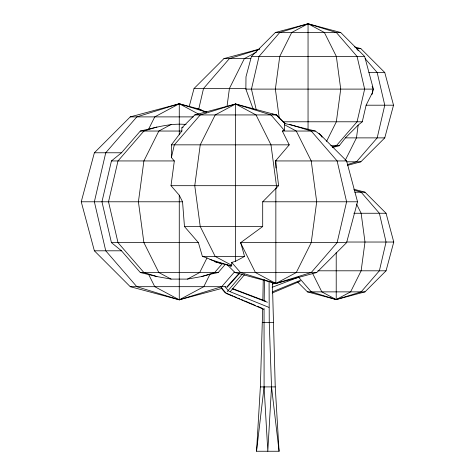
<?xml version="1.0" encoding="UTF-8"?>
<svg xmlns="http://www.w3.org/2000/svg" width="475" height="475" viewBox="0 0 475 475"><rect width="100%" height="100%" fill="white"/><g stroke="black" fill="none" stroke-linecap="round" stroke-linejoin="round"><path stroke-width="0.71" d="M264.058 308.477L264.088 386.905L267.805 451.25L271.522 386.905L269.248 322.519L269.082 281.117M264.165 301.085L264.468 279.65M272.395 282.488L275.239 386.905L279.074 451.25L256.536 451.25L260.365 386.905L262.693 308.453M262.847 300.313L263.239 280.333M256.536 451.25L264.088 386.905M186.087 124.48C170.424 122.93 155.39 127.644 140.321 131.041L121.499 152.772L111.435 160.942L101.959 201.786L111.435 242.636L121.499 250.806L140.321 272.537L156.916 276.563L171.089 279.098L187.447 279.098L201.62 276.563L214.641 272.537L222.377 263.601C215.276 262.574 209.243 258.246 202.392 256.441L198.402 242.636L184.466 226.539L182.548 201.786L179.265 195.225L171.012 185.689L174.325 160.942L171.392 157.552L171.392 144.845L181.872 131.041L181.872 127.828L194.762 114.938L235.606 103.995L276.456 114.938L284.976 123.458L284.377 124.664L284.377 130.405L282.334 131.041L289.239 144.845L275.53 160.942L278.611 185.689L262.699 201.786L262.699 226.539L240.712 242.636L244.56 256.441L235.606 261.238L231.729 262.438L231.729 265.305L231.349 266.065L214.89 261.832M226.967 106.774L229.413 88.504L244.364 58.597L256.494 52.102M276.058 188.634L276.456 185.689L270.982 144.845L256.031 114.938L235.606 103.995L200.236 114.938L174.337 144.845L171.392 157.552M372.869 89.763L372.519 92.405L366.118 105.201L362.271 121.784L358.18 125.103L356.47 137.881L345.153 160.508M253.157 109.036L245.866 89.104L245.991 76.79L251.447 56.43L275.369 32.508L308.049 23.75L340.723 32.508L364.646 56.43L373.403 89.104L371.943 94.555M206.405 111.957L198.698 109.268L203.52 88.504L229.413 58.597L259.13 49.406M221.89 288.396L179.265 299.82L130.251 286.686L94.371 250.806L81.237 201.786L94.371 152.772L130.251 116.886L179.265 103.752L201.263 109.648M189.276 106.293L194.043 88.504L223.945 58.597L259.772 48.996M227.483 265.02L235.006 272.537L275.85 283.48L316.7 272.537L346.602 242.636L357.544 201.786L346.602 160.942L319.058 133.398M347.492 165.377L360.846 161.803L384.768 137.881L393.526 105.201L384.768 72.527L360.846 48.604L354.451 46.888M297.683 282.108L307.444 291.87L336.217 299.577L364.99 291.87L386.056 270.803L393.763 242.03L386.056 213.257L364.99 192.191L353.762 189.181M148.58 129.242L154.761 116.886L179.265 103.752L206.435 112.159M207.023 257.872L199.69 272.537L187.447 279.098M225.482 264.142L218.215 272.537L209.95 274.33L203.775 286.686L179.265 299.82L136.818 286.686L105.741 250.806L94.371 201.786L105.741 152.772L136.818 116.886L179.265 103.752L199.108 114.386M326.533 141.413L336.348 121.784L340.723 89.104L336.348 56.43L324.383 32.508L308.049 23.75L279.745 32.508L259.029 56.43L251.447 89.104L256.221 109.666M332.316 147.559L339.233 145.706L345.402 137.881L358.18 125.103M230.381 291.442L244.542 274.657M227.228 291.597L242.161 274.223M234.323 272.133L221.718 286.686L179.265 299.82L154.761 286.686L148.58 274.33M226.812 287.642L239.483 273.475M227.192 286.496L238.973 273.505M332.292 146.959L336.348 145.706L357.063 121.784L364.646 89.104L357.063 56.43L336.348 32.508L308.049 23.75L291.709 32.508L279.745 56.43L275.369 89.104L279.264 118.168L284.941 123.53L315.317 131.041L320.471 134.811L322.133 137.245M171.089 124.48L158.846 131.041L143.895 160.942L138.421 201.786L143.895 242.636L158.846 272.537L171.089 279.098M284.377 130.405L270.982 114.938L235.606 103.995L215.187 114.938L200.236 144.845L194.762 185.689L200.236 226.539L215.187 256.441L231.729 265.305M231.729 262.438L240.475 272.537L275.85 283.48L296.275 272.537L311.226 242.636L316.7 201.786L311.226 160.942L296.275 131.041L284.377 124.664M298.336 276.901L311.297 291.87L336.217 299.577L350.603 291.87L361.137 270.803L364.99 242.03L361.137 213.257L356.529 204.042M181.872 127.828L183.142 127.241M272.211 293.01L300.105 281.271M272.591 291.757L300.509 280.292M272.127 287.304L298.805 277.091M272.276 284.21L275.696 282.916M156.916 127.009L143.895 131.041L117.996 160.942L108.52 201.786L117.996 242.636L143.895 272.537L156.916 276.563M347.457 164.588L356.47 161.803L377.186 137.881L384.768 105.201L377.186 72.527L365.138 58.615M346.602 242.636L240.475 242.636L255.431 272.537L275.85 283.48L311.226 272.537L337.125 242.636L346.602 201.786L337.125 160.942L311.226 131.041L289.655 124.367M312.615 273.44L321.83 291.87L336.217 299.577L361.137 291.87L379.377 270.803L386.056 242.03L379.377 213.257L361.137 192.191L354.213 190.053M201.62 276.563L209.95 274.33M275.369 32.508L340.723 32.508M360.846 48.604L356.47 48.604L358.393 50.831M251.447 56.43L364.646 56.43M223.945 58.597L250.8 58.597M368.867 72.527L384.768 72.527M194.043 88.504L245.991 88.504M245.866 89.104L373.403 89.104M366.118 105.201L393.526 105.201M194.762 114.938L276.456 114.938L279.264 118.168M130.251 116.886L193.283 116.886M282.88 121.784L362.271 121.784M140.321 131.041L181.872 131.041M282.334 131.041L315.317 131.041M345.402 137.881L384.768 137.881M171.392 144.845L289.239 144.845M330.82 145.706L339.233 145.706M94.371 152.772L121.499 152.772M111.435 160.942L174.325 160.942M275.53 160.942L346.602 160.942M346.619 161.803L360.846 161.803M171.012 185.689L278.611 185.689M354.819 192.191L364.99 192.191M81.237 201.786L182.548 201.786M262.699 201.786L357.544 201.786M353.81 213.257L386.056 213.257M184.466 226.539L262.699 226.539M346.548 242.03L393.763 242.03M111.435 242.636L198.402 242.636M94.371 250.806L121.499 250.806M202.392 256.441L244.56 256.441M317.894 270.803L386.056 270.803M140.321 272.537L218.215 272.537M235.006 272.537L316.7 272.537M130.251 286.686L226.094 286.686M307.444 291.87L364.99 291.87M262.42 322.519L273.19 322.519M260.365 386.905L275.239 386.905M272.175 114.083L276.432 114.938M209.968 259.451L231.349 266.065M232.263 288.467L265.567 301.108M232.204 288.818L267.419 302.237M268.897 307.361L228.897 291.223L225.007 286.805M233.065 296.014L224.99 292.618L221.243 288.117M234.412 296.584L236.431 297.433M237.779 297.997L239.798 298.846M241.146 299.416L243.164 300.265M244.506 300.829L255.277 305.366M257.296 306.215L262.01 308.198M228.891 265.305L230.69 266.065M263.809 309.338L226.326 293.497L221.166 287.339M197.707 108.692L198.698 109.268M372.162 86.343L372.762 88.415M271.522 386.905L279.074 451.25M336.217 252.362L336.217 299.577M308.049 23.75L308.049 129.348M275.85 160.301L275.85 168.031M275.85 188.634L275.85 283.48M235.606 103.995L235.606 261.238M179.265 103.752L179.265 134.852M179.265 195.225L179.265 299.82"/></g></svg>
